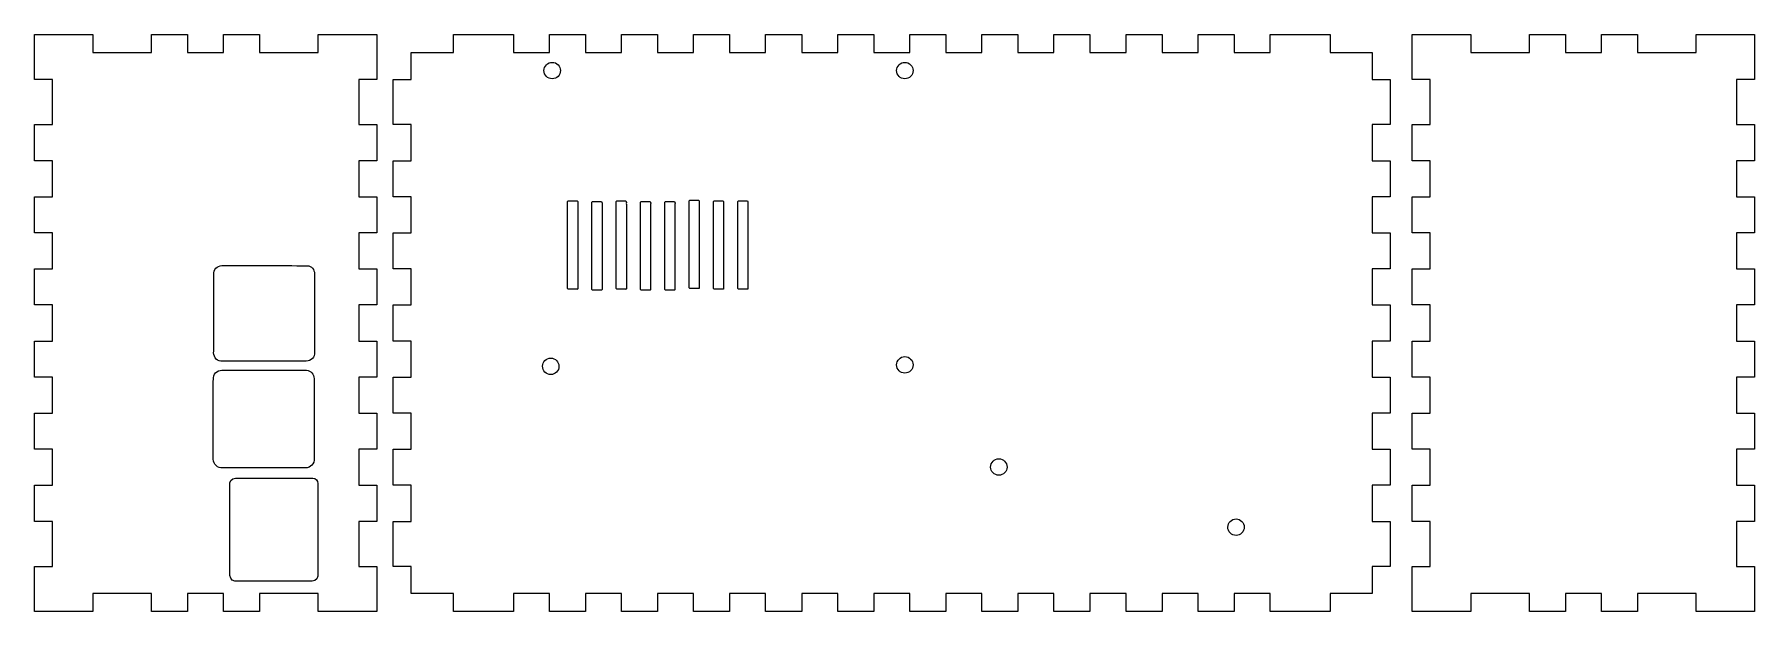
# Model space of a CAD drawing. Extents: x 0 to 286, y 0 to 96.
import ezdxf

# ---------------------------------------------------------------- set-up
doc = ezdxf.new("R2010")
doc.units = 0
doc.layers.get('0').update_dxf_attribs({"linetype": 'CONTINUOUS'})
doc.layers.add('Imprimir', color=7, linetype='CONTINUOUS')

msp = doc.modelspace()

# ---------------------------------------------------------------- linework, layer by layer
at = {"color": 5}
for points in [[(57.050034, 33.049971), (57.050034, 27.049955), (54.05004, 27.049955), (54.05004, 21.049967), (57.050034, 21.049967), (57.050034, 15.049954), (54.05004, 15.049954), (54.05004, 7.549952), (57.050034, 7.549952), (57.050034, 0.049924), (47.300047, 0.049924), (47.300047, 3.049946), (37.550031, 3.049946), (37.550031, 0.049924), (31.550009, 0.049924), (31.550009, 3.049946), (25.550019, 3.049946), (25.550019, 0.049924), (19.550003, 0.049924), (19.550003, 3.049946), (9.799987, 3.049946), (9.799987, 0.049924), (0.05, 0.049924), (0.05, 7.549952), (3.049994, 7.549952), (3.049994, 15.049954), (0.05, 15.049954), (0.05, 21.049967), (3.049994, 21.049967), (3.049994, 27.049955), (0.05, 27.049955), (0.05, 33.049971), (3.049994, 33.049971), (3.049994, 39.049959), (0.05, 39.049959), (0.05, 45.049978), (3.049994, 45.049978), (3.049994, 51.049994), (0.05, 51.049994), (0.05, 57.049982), (3.049994, 57.049982), (3.049994, 63.049999), (0.05, 63.049999), (0.05, 69.049985), (3.049994, 69.049985), (3.049994, 75.050018), (0.05, 75.050018), (0.05, 81.050034), (3.049994, 81.050034), (3.049994, 88.550005), (0.05, 88.550005), (0.05, 96.050004), (9.799987, 96.050004), (9.799987, 93.05001), (19.550003, 93.05001), (19.550003, 96.050004), (25.550019, 96.050004), (25.550019, 93.05001), (31.550009, 93.05001), (31.550009, 96.050004), (37.550031, 96.050004), (37.550031, 93.05001), (47.300047, 93.05001), (47.300047, 96.050004), (57.050034, 96.050004), (57.050034, 88.550005), (54.05004, 88.550005), (54.05004, 81.050034), (57.050034, 81.050034), (57.050034, 75.050018), (54.05004, 75.050018), (54.05004, 69.049985), (57.050034, 69.049985), (57.050034, 63.049999), (54.05004, 63.049999), (54.05004, 57.049982), (57.050034, 57.049982), (57.050034, 51.049994), (54.05004, 51.049994), (54.05004, 45.049978), (57.050034, 45.049978), (57.050034, 39.049959), (54.05004, 39.049959), (54.05004, 33.049971), (57.050034, 33.049971)], [(229.467932, 27.049938), (229.467932, 33.049943), (232.467954, 33.049943), (232.467954, 39.049948), (229.467932, 39.049948), (229.467932, 45.049956), (232.467954, 45.049956), (232.467954, 51.049961), (229.467932, 51.049961), (229.467932, 57.049965), (232.467954, 57.049965), (232.467954, 63.04997), (229.467932, 63.04997), (229.467932, 69.049974), (232.467954, 69.049974), (232.467954, 75.049981), (229.467932, 75.049981), (229.467932, 81.049981), (232.467954, 81.049981), (232.467954, 88.55), (229.467932, 88.55), (229.467932, 96.049999), (239.217948, 96.049999), (239.217948, 93.049976), (248.967964, 93.049976), (248.967964, 96.049999), (254.967988, 96.049999), (254.967988, 93.049976), (260.967976, 93.049976), (260.967976, 96.049999), (266.967993, 96.049999), (266.967993, 93.049976), (276.718006, 93.049976), (276.718006, 96.049999), (286.468002, 96.049999), (286.468002, 88.55), (283.468008, 88.55), (283.468008, 81.049981), (286.468002, 81.049981), (286.468002, 75.049981), (283.468008, 75.049981), (283.468008, 69.049974), (286.468002, 69.049974), (286.468002, 63.04997), (283.468008, 63.04997), (283.468008, 57.049965), (286.468002, 57.049965), (286.468002, 51.049961), (283.468008, 51.049961), (283.468008, 45.049956), (286.468002, 45.049956), (286.468002, 39.049948), (283.468008, 39.049948), (283.468008, 33.049943), (286.468002, 33.049943), (286.468002, 27.049938), (283.468008, 27.049938), (283.468008, 21.049933), (286.468002, 21.049933), (286.468002, 15.049931), (283.468008, 15.049931), (283.468008, 7.549921), (286.468002, 7.549921), (286.468002, 0.049916), (276.718006, 0.049916), (276.718006, 3.049918), (266.967993, 3.049918), (266.967993, 0.049916), (260.967976, 0.049916), (260.967976, 3.049918), (254.967988, 3.049918), (254.967988, 0.049916), (248.967964, 0.049916), (248.967964, 3.049918), (239.217948, 3.049918), (239.217948, 0.049916), (229.467932, 0.049916), (229.467932, 7.549921), (232.467954, 7.549921), (232.467954, 15.049931), (229.467932, 15.049931), (229.467932, 21.049933), (232.467954, 21.049933), (232.467954, 27.049938), (229.467932, 27.049938)], [(46.689583, 56.264233), (46.689583, 56.264233)], [(46.62168, 38.799557), (46.62168, 38.799557)], [(47.231026, 21.345581), (47.231026, 21.345581)]]:
    msp.add_lwpolyline(points, close=True, dxfattribs=at)
for points in [[(29.912096, 56.399954), (29.966864, 57.211318), (30.799619, 57.698583), (31.554578, 57.588073)], [(31.554578, 57.588073), (36.203492, 57.583529), (40.852863, 57.59716), (45.501492, 57.581271)], [(45.501492, 57.581271), (46.160851, 57.527646), (46.703626, 56.925779), (46.689583, 56.264233)], [(29.905294, 43.356326), (29.909838, 47.704146), (29.896235, 52.05242), (29.912096, 56.399954)], [(46.689583, 56.264233), (46.685039, 51.807922), (46.698642, 47.351159), (46.682781, 42.895132)], [(31.093385, 41.713815), (30.282018, 41.768595), (29.79479, 42.601373), (29.905294, 43.356326)], [(29.844563, 38.942655), (29.901986, 39.790606), (30.769941, 40.309884), (31.562136, 40.195361)], [(45.040299, 41.707014), (40.391385, 41.711557), (35.742014, 41.697926), (31.093385, 41.713815)], [(31.562136, 40.195361), (36.164365, 40.190591), (40.767071, 40.204928), (45.368997, 40.188192)], [(46.682781, 42.895132), (46.628013, 42.083769), (45.795257, 41.596504), (45.040299, 41.707014)], [(45.368997, 40.188192), (46.065861, 40.130153), (46.635182, 39.498887), (46.62168, 38.799557)], [(29.837394, 25.67814), (29.842164, 30.099586), (29.827827, 34.521512), (29.844563, 38.942655)], [(46.62168, 38.799557), (46.616882, 34.268457), (46.631248, 29.73688), (46.614512, 25.206081)], [(31.090077, 23.960567), (30.242132, 24.017999), (29.722877, 24.885954), (29.837394, 25.67814)], [(44.896938, 23.953399), (40.29471, 23.958168), (35.692004, 23.943831), (31.090077, 23.960567)], [(46.614512, 25.206081), (46.55708, 24.358136), (45.689125, 23.838881), (44.896938, 23.953399)], [(32.612417, 6.486005), (32.61555, 11.47045), (32.606152, 16.455211), (32.617131, 21.439462)], [(32.617131, 21.439462), (32.665103, 22.138679), (33.402501, 22.329639), (33.981494, 22.261225)], [(33.981494, 22.261225), (38.124045, 22.258093), (42.26691, 22.267519), (46.409263, 22.256512)], [(46.409263, 22.256512), (46.865373, 22.220199), (47.240591, 21.801841), (47.231026, 21.345581)], [(47.231026, 21.345581), (47.227894, 16.209991), (47.23732, 11.074086), (47.226313, 5.938691)], [(33.434181, 5.121641), (32.734964, 5.169613), (32.544004, 5.907012), (32.612417, 6.486005)], [(47.226313, 5.938691), (47.178341, 5.239474), (46.440942, 5.048514), (45.861949, 5.116928)], [(45.861949, 5.116928), (41.719398, 5.120061), (37.576534, 5.110634), (33.434181, 5.121641)]]:
    msp.add_open_spline(points, degree=3, dxfattribs=at)
at = {"layer": 'Imprimir', "color": 5}
for points in [[(59.804419, 33.04998), (59.804419, 39.049999), (62.804421, 39.049999), (62.804421, 45.049992), (59.804419, 45.049992), (59.804419, 51.050014), (62.804421, 51.050014), (62.804421, 57.050033), (59.804419, 57.050033), (59.804419, 63.05003), (62.804421, 63.05003), (62.804421, 69.050051), (59.804419, 69.050051), (59.804419, 75.050045), (62.804421, 75.050045), (62.804421, 81.050096), (59.804419, 81.050096), (59.804419, 88.550101), (62.804421, 88.550101), (62.804421, 93.05011), (69.804432, 93.05011), (69.804432, 96.050135), (79.804449, 96.050135), (79.804449, 93.05011), (85.80446, 93.05011), (85.80446, 96.050135), (91.804467, 96.050135), (91.804467, 93.05011), (97.804478, 93.05011), (97.804478, 96.050135), (103.804489, 96.050135), (103.804489, 93.05011), (109.804496, 93.05011), (109.804496, 96.050135), (115.804504, 96.050135), (115.804504, 93.05011), (121.804515, 93.05011), (121.804515, 96.050135), (127.804525, 96.050135), (127.804525, 93.05011), (133.804536, 93.05011), (133.804536, 96.050135), (139.804546, 96.050135), (139.804546, 93.05011), (145.804554, 93.05011), (145.804554, 96.050135), (151.804565, 96.050135), (151.804565, 93.05011), (157.804572, 93.05011), (157.804572, 96.050135), (163.804583, 96.050135), (163.804583, 93.05011), (169.804591, 93.05011), (169.804591, 96.050135), (175.804601, 96.050135), (175.804601, 93.05011), (181.804612, 93.05011), (181.804612, 96.050135), (187.804623, 96.050135), (187.804623, 93.05011), (193.804633, 93.05011), (193.804633, 96.050135), (199.804647, 96.050135), (199.804647, 93.05011), (205.804657, 93.05011), (205.804657, 96.050135), (215.804674, 96.050135), (215.804674, 93.05011), (222.804682, 93.05011), (222.804682, 88.550101), (225.804688, 88.550101), (225.804688, 81.050096), (222.804682, 81.050096), (222.804682, 75.050045), (225.804688, 75.050045), (225.804688, 69.050051), (222.804682, 69.050051), (222.804682, 63.05003), (225.804688, 63.05003), (225.804688, 57.050033), (222.804682, 57.050033), (222.804682, 51.050014), (225.804688, 51.050014), (225.804688, 45.049992), (222.804682, 45.049992), (222.804682, 39.049999), (225.804688, 39.049999), (225.804688, 33.04998), (222.804682, 33.04998), (222.804682, 27.049972), (225.804688, 27.049972), (225.804688, 21.04995), (222.804682, 21.04995), (222.804682, 15.049931), (225.804688, 15.049931), (225.804688, 7.549926), (222.804682, 7.549926), (222.804682, 3.049913), (215.804674, 3.049913), (215.804674, 0.049919), (205.804657, 0.049919), (205.804657, 3.049913), (199.804647, 3.049913), (199.804647, 0.049919), (193.804633, 0.049919), (193.804633, 3.049913), (187.804623, 3.049913), (187.804623, 0.049919), (181.804612, 0.049919), (181.804612, 3.049913), (175.804601, 3.049913), (175.804601, 0.049919), (169.804591, 0.049919), (169.804591, 3.049913), (163.804583, 3.049913), (163.804583, 0.049919), (157.804572, 0.049919), (157.804572, 3.049913), (151.804565, 3.049913), (151.804565, 0.049919), (145.804554, 0.049919), (145.804554, 3.049913), (139.804546, 3.049913), (139.804546, 0.049919), (133.804536, 0.049919), (133.804536, 3.049913), (127.804525, 3.049913), (127.804525, 0.049919), (121.804515, 0.049919), (121.804515, 3.049913), (115.804504, 3.049913), (115.804504, 0.049919), (109.804496, 0.049919), (109.804496, 3.049913), (103.804489, 3.049913), (103.804489, 0.049919), (97.804478, 0.049919), (97.804478, 3.049913), (91.804467, 3.049913), (91.804467, 0.049919), (85.80446, 0.049919), (85.80446, 3.049913), (79.804449, 3.049913), (79.804449, 0.049919), (69.804432, 0.049919), (69.804432, 3.049913), (62.804421, 3.049913), (62.804421, 7.549926), (59.804419, 7.549926), (59.804419, 15.049931), (62.804421, 15.049931), (62.804421, 21.04995), (59.804419, 21.04995), (59.804419, 27.049972), (62.804421, 27.049972), (62.804421, 33.04998), (59.804419, 33.04998)], [(84.895594, 90.038203), (84.895594, 90.038203)], [(143.612599, 90.038203), (143.612599, 90.038203)], [(90.51542, 53.74566), (90.488637, 53.680802), (90.423797, 53.654019), (90.423802, 53.654022)], [(94.563108, 53.625066), (94.536325, 53.560231), (94.471479, 53.533448), (94.471484, 53.533457)], [(98.610778, 53.74566), (98.583996, 53.680802), (98.519152, 53.654019), (98.519158, 53.654022)], [(102.658452, 53.625066), (102.631669, 53.560231), (102.566826, 53.533448), (102.566831, 53.533457)], [(106.706122, 53.625066), (106.67934, 53.560231), (106.614496, 53.533448), (106.614505, 53.533457)], [(110.753785, 53.866225), (110.727002, 53.80139), (110.662158, 53.774607), (110.662164, 53.774616)], [(114.801458, 53.74566), (114.774675, 53.680802), (114.709829, 53.654019), (114.709835, 53.654022)], [(118.84912, 53.74566), (118.822337, 53.680802), (118.757491, 53.654019), (118.7575, 53.654022)], [(84.654455, 40.843354), (84.654455, 40.843354)], [(143.612599, 41.084513), (143.612599, 41.084513)], [(159.260139, 24.086946), (159.260139, 24.086946)], [(198.760207, 14.086929), (198.760207, 14.086929)]]:
    msp.add_lwpolyline(points, close=True, dxfattribs=at)
for points in [[(84.895594, 90.038203), (84.895593, 90.401383), (85.039857, 90.749689), (85.296649, 91.006497)], [(85.29665, 89.069911), (85.039858, 89.326718), (84.895593, 89.675023), (84.895594, 90.038203)], [(85.296649, 91.006497), (85.553442, 91.263304), (85.901728, 91.407577), (86.264888, 91.407576)], [(86.264888, 88.668832), (85.901729, 88.668832), (85.553443, 88.813104), (85.29665, 89.069911)], [(86.264888, 91.407576), (86.628047, 91.407576), (86.976332, 91.263302), (87.233124, 91.006495)], [(87.634177, 90.038203), (87.634178, 89.281922), (87.021127, 88.668834), (86.264888, 88.668832)], [(87.233124, 91.006495), (87.489915, 90.749687), (87.634178, 90.401382), (87.634177, 90.038203)], [(143.612599, 90.038203), (143.612598, 90.401382), (143.756861, 90.749687), (144.013652, 91.006495)], [(144.981888, 88.668832), (144.225649, 88.668834), (143.612598, 89.281922), (143.612599, 90.038203)], [(144.013652, 91.006495), (144.270444, 91.263302), (144.618729, 91.407576), (144.981888, 91.407576)], [(144.981888, 91.407576), (145.345047, 91.407576), (145.693333, 91.263303), (145.950125, 91.006496)], [(145.950124, 89.069912), (145.693332, 88.813105), (145.345047, 88.668832), (144.981888, 88.668832)], [(146.351179, 90.038203), (146.35118, 89.675023), (146.206916, 89.326719), (145.950124, 89.069912)], [(145.950125, 91.006496), (146.206917, 90.749688), (146.35118, 90.401383), (146.351179, 90.038203)], [(88.827458, 68.272613), (88.946138, 68.449544), (89.23149, 68.328683), (89.426282, 68.364251)], [(88.827458, 54.252864), (88.827458, 58.926114), (88.827458, 63.599364), (88.827458, 68.272613)], [(89.426282, 68.364251), (89.758788, 68.364251), (90.091297, 68.364251), (90.423802, 68.364251)], [(90.423802, 68.364251), (90.600697, 68.245532), (90.479857, 67.96021), (90.51542, 67.76541)], [(90.51542, 67.76541), (90.51542, 63.09216), (90.51542, 58.41891), (90.51542, 53.74566)], [(92.875145, 68.152048), (92.993825, 68.328979), (93.279177, 68.208118), (93.47397, 68.243686)], [(92.875145, 54.13227), (92.875145, 58.805529), (92.875145, 63.47879), (92.875145, 68.152048)], [(93.47397, 68.243686), (93.806476, 68.243686), (94.138979, 68.243686), (94.471484, 68.243686)], [(94.471484, 68.243686), (94.648387, 68.124973), (94.527545, 67.839646), (94.563108, 67.644845)], [(94.563108, 67.644845), (94.563108, 62.971586), (94.563108, 58.298325), (94.563108, 53.625066)], [(96.922816, 68.272613), (97.041496, 68.449544), (97.326848, 68.328683), (97.521641, 68.364251)], [(96.922816, 54.252864), (96.922816, 58.926114), (96.922816, 63.599364), (96.922816, 68.272613)], [(97.521641, 68.364251), (97.854146, 68.364251), (98.186652, 68.364251), (98.519158, 68.364251)], [(98.519158, 68.364251), (98.696058, 68.245536), (98.575216, 67.96021), (98.610778, 67.76541)], [(98.610778, 67.76541), (98.610778, 63.09216), (98.610778, 58.41891), (98.610778, 53.74566)], [(100.970489, 68.152048), (101.089169, 68.328979), (101.374519, 68.208117), (101.569311, 68.243686)], [(100.970489, 54.13227), (100.970489, 58.805529), (100.970489, 63.47879), (100.970489, 68.152048)], [(101.569311, 68.243686), (101.901817, 68.243686), (102.234325, 68.243686), (102.566831, 68.243686)], [(102.566831, 68.243686), (102.743731, 68.124971), (102.622889, 67.839646), (102.658452, 67.644845)], [(102.658452, 67.644845), (102.658452, 62.971586), (102.658452, 58.298325), (102.658452, 53.625066)], [(105.01816, 68.152048), (105.13684, 68.328979), (105.422189, 68.208117), (105.616982, 68.243686)], [(105.01816, 54.13227), (105.01816, 58.805529), (105.01816, 63.47879), (105.01816, 68.152048)], [(105.616982, 68.243686), (105.94949, 68.243686), (106.281996, 68.243686), (106.614505, 68.243686)], [(106.614505, 68.243686), (106.791399, 68.124967), (106.67056, 67.839646), (106.706122, 67.644845)], [(106.706122, 67.644845), (106.706122, 62.971586), (106.706122, 58.298325), (106.706122, 53.625066)], [(109.065819, 68.393207), (109.184539, 68.570089), (109.469851, 68.449255), (109.664647, 68.484816)], [(109.065819, 54.373429), (109.065819, 59.046688), (109.065819, 63.719946), (109.065819, 68.393207)], [(109.664647, 68.484816), (109.997153, 68.484816), (110.329658, 68.484816), (110.662164, 68.484816)], [(110.662164, 68.484816), (110.839069, 68.36612), (110.718219, 68.080793), (110.753785, 67.886004)], [(110.753785, 67.886004), (110.753785, 63.212745), (110.753785, 58.539484), (110.753785, 53.866225)], [(113.113493, 68.272613), (113.232176, 68.449543), (113.517525, 68.328683), (113.71232, 68.364251)], [(113.113493, 54.252864), (113.113493, 58.926114), (113.113493, 63.599364), (113.113493, 68.272613)], [(113.71232, 68.364251), (114.044826, 68.364251), (114.377329, 68.364251), (114.709835, 68.364251)], [(114.709835, 68.364251), (114.886737, 68.24554), (114.765895, 67.96021), (114.801458, 67.76541)], [(114.801458, 67.76541), (114.801458, 63.09216), (114.801458, 58.41891), (114.801458, 53.74566)], [(117.161158, 68.272613), (117.279841, 68.449544), (117.56519, 68.328683), (117.759982, 68.364251)], [(117.161158, 54.252864), (117.161158, 58.926114), (117.161158, 63.599364), (117.161158, 68.272613)], [(117.759982, 68.364251), (118.092488, 68.364251), (118.424994, 68.364251), (118.7575, 68.364251)], [(118.7575, 68.364251), (118.934399, 68.245537), (118.813557, 67.960209), (118.84912, 67.76541)], [(118.84912, 67.76541), (118.84912, 63.09216), (118.84912, 58.41891), (118.84912, 53.74566)], [(88.919078, 53.654022), (88.742179, 53.772736), (88.86302, 54.058063), (88.827458, 54.252864)], [(90.423802, 53.654022), (89.922229, 53.654022), (89.420652, 53.654022), (88.919078, 53.654022)], [(92.966766, 53.533457), (92.78986, 53.652151), (92.910711, 53.937481), (92.875145, 54.13227)], [(94.471484, 53.533457), (93.969911, 53.533457), (93.46834, 53.533457), (92.966766, 53.533457)], [(97.014436, 53.654022), (96.837537, 53.772736), (96.958379, 54.058063), (96.922816, 54.252864)], [(98.519158, 53.654022), (98.017584, 53.654022), (97.51601, 53.654022), (97.014436, 53.654022)], [(101.062107, 53.533457), (100.885207, 53.652157), (101.006055, 53.937481), (100.970489, 54.13227)], [(102.566831, 53.533457), (102.065257, 53.533457), (101.563681, 53.533457), (101.062107, 53.533457)], [(105.109778, 53.533457), (104.932878, 53.652157), (105.053725, 53.937481), (105.01816, 54.13227)], [(106.614505, 53.533457), (106.112928, 53.533457), (105.611354, 53.533457), (105.109778, 53.533457)], [(109.157443, 53.774616), (108.980534, 53.893307), (109.101385, 54.178639), (109.065819, 54.373429)], [(110.662164, 53.774616), (110.16059, 53.774616), (109.659016, 53.774616), (109.157443, 53.774616)], [(113.205116, 53.654022), (113.028214, 53.772733), (113.149055, 54.058063), (113.113493, 54.252864)], [(114.709835, 53.654022), (114.208261, 53.654022), (113.70669, 53.654022), (113.205116, 53.654022)], [(117.252778, 53.654022), (117.075879, 53.772739), (117.19672, 54.058063), (117.161158, 54.252864)], [(118.7575, 53.654022), (118.255926, 53.654022), (117.754352, 53.654022), (117.252778, 53.654022)], [(85.055509, 39.875061), (84.798717, 40.131869), (84.654454, 40.480174), (84.654455, 40.843354)], [(84.654455, 40.843354), (84.654469, 41.599625), (85.267518, 42.212697), (86.023746, 42.212697)], [(86.023746, 42.212697), (86.779975, 42.212697), (87.393023, 41.599625), (87.393038, 40.843354)], [(87.393038, 40.843354), (87.393039, 40.480174), (87.248775, 40.131869), (86.991983, 39.875061)], [(144.981888, 39.715143), (144.225649, 39.715144), (143.612598, 40.328232), (143.612599, 41.084513)], [(143.612599, 41.084513), (143.612613, 41.840783), (144.22566, 42.453854), (144.981888, 42.453855)], [(144.981888, 42.453855), (145.738116, 42.453856), (146.351165, 41.840784), (146.351179, 41.084513)], [(145.950124, 40.116222), (145.693332, 39.859415), (145.345047, 39.715143), (144.981888, 39.715143)], [(146.351179, 41.084513), (146.35118, 40.721334), (146.206916, 40.373029), (145.950124, 40.116222)], [(86.023746, 39.473981), (85.660587, 39.473981), (85.312301, 39.618254), (85.055509, 39.875061)], [(86.991983, 39.875061), (86.735191, 39.618254), (86.386906, 39.473981), (86.023746, 39.473981)], [(159.260139, 24.086946), (159.260152, 24.843218), (159.873201, 25.456291), (160.629431, 25.456291)], [(159.661195, 23.118655), (159.404403, 23.375462), (159.260139, 23.723767), (159.260139, 24.086946)], [(160.629431, 22.717576), (160.266272, 22.717576), (159.917987, 22.861848), (159.661195, 23.118655)], [(160.629431, 25.456291), (161.38566, 25.456291), (161.998709, 24.843218), (161.998722, 24.086946)], [(161.597667, 23.118655), (161.340875, 22.861848), (160.99259, 22.717576), (160.629431, 22.717576)], [(161.998722, 24.086946), (161.998723, 23.723767), (161.854459, 23.375462), (161.597667, 23.118655)], [(198.760207, 14.086929), (198.76022, 14.843202), (199.373269, 15.456275), (200.129498, 15.456274)], [(200.129498, 15.456274), (200.885728, 15.456275), (201.498777, 14.843202), (201.49879, 14.086929)], [(199.161262, 13.118638), (198.90447, 13.375445), (198.760206, 13.72375), (198.760207, 14.086929)], [(200.129498, 12.717559), (199.766339, 12.717559), (199.418054, 12.861832), (199.161262, 13.118638)], [(201.097734, 13.118638), (200.840942, 12.861832), (200.492657, 12.717559), (200.129498, 12.717559)], [(201.49879, 14.086929), (201.49879, 13.72375), (201.354526, 13.375445), (201.097734, 13.118638)]]:
    msp.add_open_spline(points, degree=3, dxfattribs=at)

doc.saveas('drawing.dxf')
